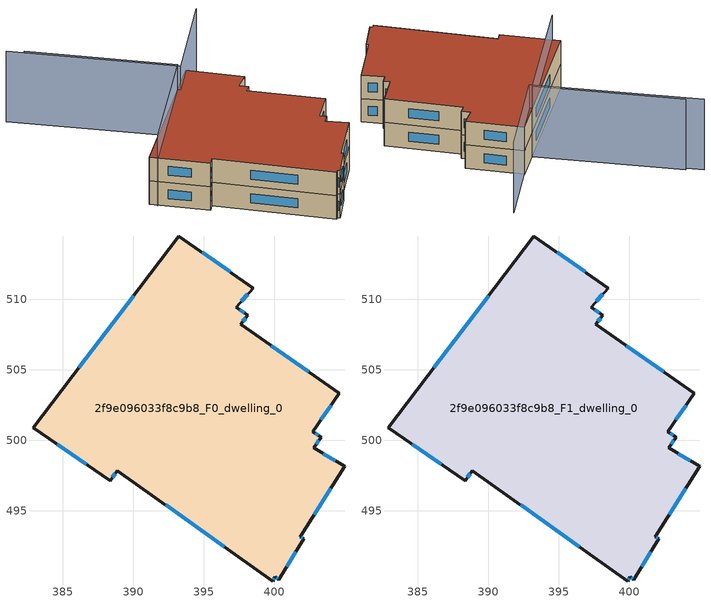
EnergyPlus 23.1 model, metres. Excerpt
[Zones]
2f9e096033f8c9b8_F0_dwelling_0
 floor ground (EU_floor_Construction): 398.5,510.78 397.28,509.42 398.13,508.85 397.6,508.23 404.61,503.33 402.71,500.6 403.31,500.23 402.79,499.46 404.99,498.14 401.85,493.15 402.07,493 400.31,490.12 400.06,490.31 399.88,490.02 388.86,497.85 388.37,497.14 382.9,500.89 393.23,514.48 z0
 wall outside (EU_wall_Construction): 403.31,500.23 402.71,500.6 404.61,503.33 397.6,508.23 398.13,508.85 397.28,509.42 398.5,510.78 393.23,514.48 382.9,500.89 388.37,497.14 388.86,497.85 399.88,490.02 400.06,490.31 400.31,490.12 402.07,493 401.85,493.15 404.99,498.14 402.79,499.46 403.31,500.23 z0:3
 window (EU_Window_Construction): 403.12,500.34 402.89,500.49 / 402.95,499.7 403.14,499.99 / 404.3,498.55 403.47,499.05 / 402.83,494.71 404.01,496.59 / 402,493.05 401.92,493.11 / 400.86,491.02 401.52,492.1 / 400.14,490.25 400.23,490.18 / 399.93,490.11 400,490.22 / 392.29,495.41 396.44,492.46 / 388.52,497.36 388.7,497.63 / 384.61,499.72 386.67,498.3 / 390.02,510.24 386.12,505.12 / 396.86,511.93 394.88,513.32 / 397.66,509.84 398.12,510.36 / 397.86,509.03 397.55,509.24 / 397.77,508.43 397.96,508.66 / 402.42,504.86 399.79,506.71 / 403.3,501.45 404.01,502.48 z0.93:2.07
2f9e096033f8c9b8_F1_dwelling_0
 floor to 2f9e096033f8c9b8_F0_dwelling_0 (EU_floor_Construction): 398.5,510.78 397.28,509.42 398.13,508.85 397.6,508.23 404.61,503.33 402.71,500.6 403.3,500.23 402.79,499.46 404.99,498.14 401.85,493.15 402.07,493 400.31,490.12 400.06,490.31 399.88,490.02 388.86,497.85 388.37,497.14 382.9,500.89 393.23,514.48 z3
 wall outside (EU_wall_Construction): 403.31,500.23 402.71,500.6 404.61,503.33 397.6,508.23 398.13,508.85 397.28,509.42 398.5,510.78 393.23,514.48 382.9,500.89 388.37,497.14 388.86,497.85 399.88,490.02 400.06,490.31 400.31,490.12 402.07,493 401.85,493.15 404.99,498.14 402.79,499.46 403.31,500.23 z3:6
 window (EU_Window_Construction): 403.12,500.34 402.89,500.49 / 402.95,499.7 403.14,499.99 / 404.3,498.55 403.47,499.05 / 402.83,494.71 404.01,496.59 / 402,493.05 401.92,493.11 / 400.86,491.02 401.52,492.1 / 400.14,490.25 400.23,490.18 / 399.93,490.11 400,490.22 / 392.29,495.41 396.44,492.46 / 388.52,497.36 388.7,497.63 / 384.61,499.72 386.67,498.3 / 390.02,510.24 386.12,505.12 / 396.86,511.93 394.88,513.32 / 397.66,509.84 398.12,510.36 / 397.86,509.03 397.55,509.24 / 397.77,508.43 397.96,508.66 / 402.42,504.86 399.79,506.71 / 403.3,501.45 404.01,502.48 z3.93:5.07
 roof outside (EU_roof_Construction): 402.07,493 401.85,493.15 404.99,498.14 402.79,499.46 403.31,500.23 402.71,500.6 404.61,503.33 397.6,508.23 398.13,508.85 397.28,509.42 398.5,510.78 393.23,514.48 382.9,500.89 388.37,497.14 388.86,497.85 399.88,490.02 400.06,490.31 400.31,490.12 z6
shading: 377.29,520.74 391.11,511.68 / 391.11,511.68 383.6,500.22 / 397.35,520.63 391.28,511.29 / 391.28,511.29 375.53,521.53 z0:9
[Building]
EU S2 Campaign: North Axis=0; Terrain=City; Solar Distribution=FullExterior
[Site:Location]
Montreal-Trudeau.Intl.AP: Latitude=45.4667; Longitude=-73.75; Time Zone=-5; Elevation=36
[SizingPeriod:WeatherFileDays]
AnnualSizingPeriod: Begin Month=1; Begin Day of Month=1; End Month=12; End Day of Month=31; Day of Week for Start Day=Monday; Use Weather File Daylight Saving Period=No; Use Weather File Rain and Snow Indicators=No
[MATERIAL]
EU_InternalMass_Material: Roughness=MediumRough; Thickness=0.1; Conductivity=1; Density=1800; Specific Heat=900; Thermal Absorptance=0.9; Solar Absorptance=0.7; Visible Absorptance=0.7
[MATERIAL:NOMASS] Roughness=MediumRough; Thermal Absorptance=0.9; Solar Absorptance=0.7; Visible Absorptance=0.7
Name | Thermal Resistance
EU_wall_NoMass; EU_floor_NoMass | 1.36485
EU_roof_NoMass | 2.55992
[WINDOWMATERIAL:SIMPLEGLAZINGSYSTEM]
EU_Window_SimpleGlazing: UFactor=3.92339; Solar Heat Gain Coefficient=0.8; Visible Transmittance=0.8
[CONSTRUCTION]
EU_wall_Construction: EU_wall_NoMass
EU_roof_Construction: EU_roof_NoMass
EU_floor_Construction: EU_floor_NoMass
EU_Window_Construction: EU_Window_SimpleGlazing
EU_InternalMass_Construction: EU_InternalMass_Material
[ZONE] Type=1; Multiplier=1; Ceiling Height=autocalculate; Floor Area=autocalculate; Part of Total Floor Area=Yes
Name | Volume
2f9e096033f8c9b8_F0_dwelling_0 | 827.917
2f9e096033f8c9b8_F1_dwelling_0 | 827.913
[INTERNALMASS] Construction=EU_InternalMass_Construction; Surface Area=275.972
Name | Zone or ZoneList
2f9e096033f8c9b8_F0_dwelling_0_EU_InternalMass | 2f9e096033f8c9b8_F0_dwelling_0
2f9e096033f8c9b8_F1_dwelling_0_EU_InternalMass | 2f9e096033f8c9b8_F1_dwelling_0
[OTHEREQUIPMENT] Fuel Type=Electricity; Design Level Calculation Method=Watts/Area; Power per Zone Floor Area=1; Fraction Latent=0; Fraction Radiant=0; Fraction Lost=0; Carbon Dioxide Generation Rate=0; EndUse Subcategory=EU_Step8_InternalGains
Name | Zone or ZoneList or Space or SpaceList | Schedule
EU_Step8_InternalGain_2f9e096033f8c9b8_F0_dwelling_0_f000 | 2f9e096033f8c9b8_F0_dwelling_0 | EU_Step8_GainSchedule_2f9e096033f8c9b8_F0_dwelling_0_f000
EU_Step8_InternalGain_2f9e096033f8c9b8_F1_dwelling_0_f000 | 2f9e096033f8c9b8_F1_dwelling_0 | EU_Step8_GainSchedule_2f9e096033f8c9b8_F1_dwelling_0_f000
[ZONEVENTILATION:DESIGNFLOWRATE] Schedule=EU_AlwaysOn; Design Flow Rate Calculation Method=AirChanges/Hour; Air Changes per Hour=0.860309; Ventilation Type=Natural; Fan Pressure Rise=0; Fan Total Efficiency=1; Constant Term Coefficient=1; Temperature Term Coefficient=0; Velocity Term Coefficient=0; Velocity Squared Term Coefficient=0; Minimum Indoor Temperature=-100; Maximum Indoor Temperature=100; Delta Temperature=-100; Minimum Outdoor Temperature=-100; Maximum Outdoor Temperature=100; Maximum Wind Speed=40
Name | Zone or ZoneList or Space or SpaceList
EU_ConstantAir_2f9e096033f8c9b8_F0_dwelling_0 | 2f9e096033f8c9b8_F0_dwelling_0
EU_ConstantAir_2f9e096033f8c9b8_F1_dwelling_0 | 2f9e096033f8c9b8_F1_dwelling_0
[HVACTEMPLATE:THERMOSTAT] Constant Heating Setpoint=20; Constant Cooling Setpoint=50
EU_HeatOnly_2f9e096033f8c9b8_F0_dwelling_0; EU_HeatOnly_2f9e096033f8c9b8_F1_dwelling_0
[HVACTEMPLATE:ZONE:IDEALLOADSAIRSYSTEM] System Availability Schedule=EU_AlwaysOn; Maximum Heating Supply Air Temperature=50; Minimum Cooling Supply Air Temperature=13; Maximum Heating Supply Air Humidity Ratio=0.0156; Minimum Cooling Supply Air Humidity Ratio=0.0077; Heating Limit=NoLimit; Cooling Limit=NoLimit; Heating Availability Schedule=EU_AlwaysOn; Cooling Availability Schedule=EU_CoolingOff; Dehumidification Control Type=ConstantSensibleHeatRatio; Cooling Sensible Heat Ratio=0.7; Dehumidification Setpoint=60; Humidification Control Type=None; Humidification Setpoint=30; Outdoor Air Method=None; Outdoor Air Flow Rate per Person=0.00944; Outdoor Air Flow Rate per Zone Floor Area=0; Outdoor Air Flow Rate per Zone=0; Demand Controlled Ventilation Type=None; Outdoor Air Economizer Type=NoEconomizer; Heat Recovery Type=None; Sensible Heat Recovery Effectiveness=0.7; Latent Heat Recovery Effectiveness=0.65
Name | Template Thermostat
2f9e096033f8c9b8_F0_dwelling_0 | EU_HeatOnly_2f9e096033f8c9b8_F0_dwelling_0
2f9e096033f8c9b8_F1_dwelling_0 | EU_HeatOnly_2f9e096033f8c9b8_F1_dwelling_0
[SIZING:ZONE] Zone Cooling Design Supply Air Temperature Input Method=SupplyAirTemperature; Zone Cooling Design Supply Air Temperature=13; Zone Heating Design Supply Air Temperature Input Method=SupplyAirTemperature; Zone Heating Design Supply Air Temperature=50; Zone Cooling Design Supply Air Humidity Ratio=0.008; Zone Heating Design Supply Air Humidity Ratio=0.008; Cooling Design Air Flow Method=DesignDay; Cooling Design Air Flow Rate=0; Cooling Minimum Air Flow per Zone Floor Area=0.000762; Cooling Minimum Air Flow=0; Cooling Minimum Air Flow Fraction=0.2; Heating Design Air Flow Method=DesignDay; Heating Design Air Flow Rate=0; Heating Maximum Air Flow per Zone Floor Area=0.002032; Heating Maximum Air Flow=0.141576; Heating Maximum Air Flow Fraction=0.3; Account for Dedicated Outdoor Air System=No; Dedicated Outdoor Air System Control Strategy=NeutralSupplyAir; Dedicated Outdoor Air Low Setpoint Temperature for Design=autosize; Dedicated Outdoor Air High Setpoint Temperature for Design=autosize; Zone Load Sizing Method=Sensible Load Only No Latent Load; Zone Latent Cooling Design Supply Air Humidity Ratio Input Method=HumidityRatioDifference; Zone Cooling Design Supply Air Humidity Ratio Difference=0.005; Zone Latent Heating Design Supply Air Humidity Ratio Input Method=HumidityRatioDifference; Zone Humidification Design Supply Air Humidity Ratio Difference=0.005
2f9e096033f8c9b8_F0_dwelling_0; 2f9e096033f8c9b8_F1_dwelling_0
[SCHEDULE:CONSTANT]
Name | Hourly Value
EU_AlwaysOn | 1
EU_CoolingOff | 0
[SCHEDULE:FILE] Column Number=1; Rows to Skip at Top=0; Number of Hours of Data=8760; Column Separator=Comma; Interpolate to Timestep=No; Minutes per Item=60; Adjust Schedule for Daylight Savings=Yes
Name | File
EU_Step8_GainSchedule_2f9e096033f8c9b8_F0_dwelling_0_f000 | ../../schedules/2f9e096033f8c9b8/2f9e096033f8c9b8_F0_dwelling_0_f000_gain.csv
EU_Step8_GainSchedule_2f9e096033f8c9b8_F1_dwelling_0_f000 | ../../schedules/2f9e096033f8c9b8/2f9e096033f8c9b8_F1_dwelling_0_f000_gain.csv
